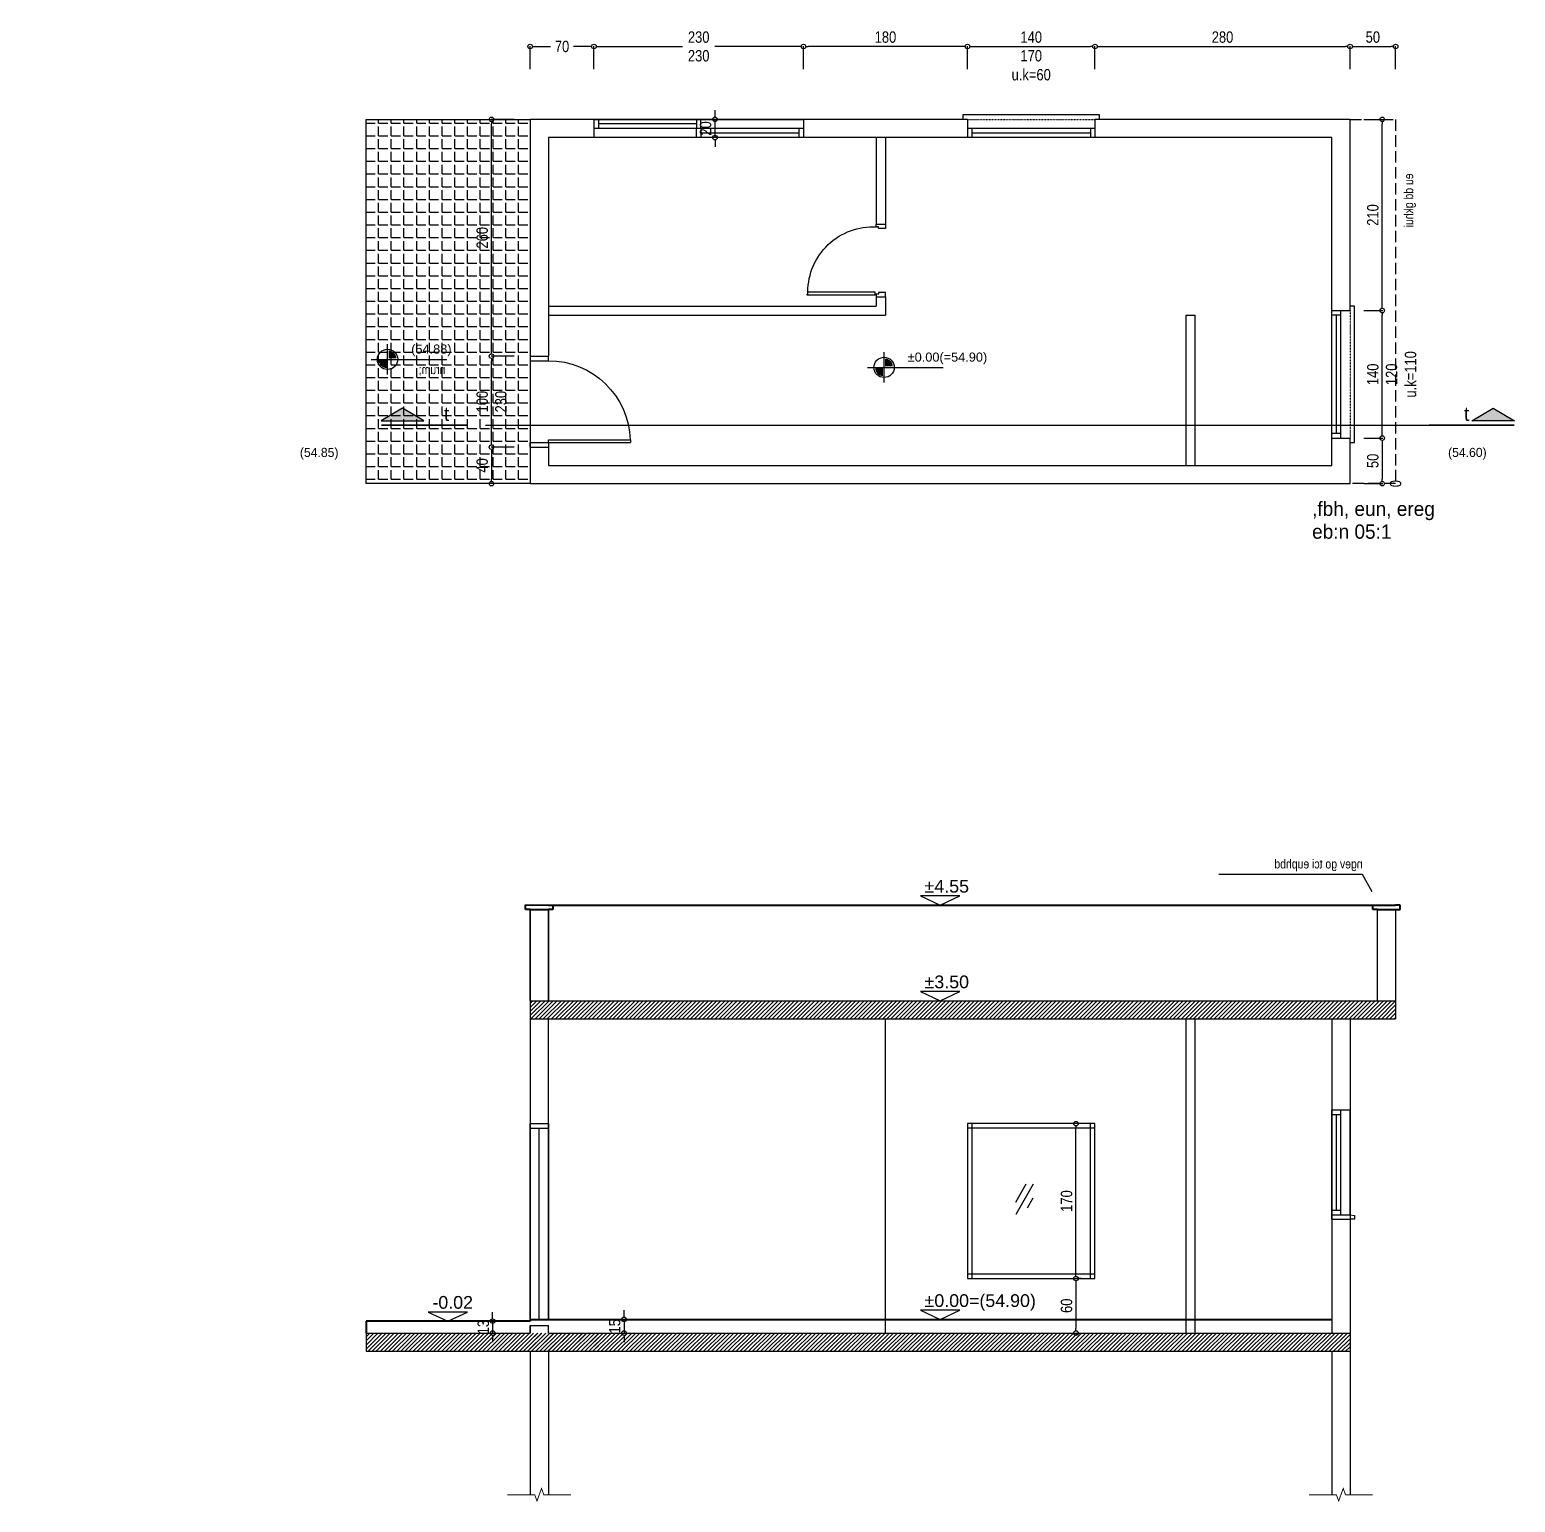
# Model space of a CAD drawing. Header units: millimetres. Extents: x 16987892 to 17014545, y 63475219 to 63484768.
# Drawn here: x 16995005 to 16996635, y 63480247 to 63481864 of the extents above; entities that cross this region are included whole.
import ezdxf

# ---------------------------------------------------------------- set-up
doc = ezdxf.new("R2010")
doc.units = ezdxf.units.MM
doc.header["$LTSCALE"] = 0.01
doc.linetypes.add('ACAD_ISO03W100', pattern=[30, 12, -18])
doc.linetypes.add('HIDDEN', pattern=[3.5, 2.5, -1])
for name, color, linetype in [('A-DIM', 6, 'Continuous'), ('DIM 50', 5, 'Continuous'), ('Dim-50', 8, 'Continuous'), ('DOOR', 4, 'Continuous'), ('Gray', 252, 'Continuous'), ('HID-2', 1, 'HIDDEN'), ('Hidden', 1, 'ACAD_ISO03W100'), ('Symbols', 1, 'Continuous'), ('Text50', 2, 'Continuous'), ('wall', 2, 'Continuous'), ('win', 2, 'Continuous'), ('Window', 6, 'Continuous')]:
    doc.layers.add(name, color=color, linetype=linetype)
doc.layers.add('MAB 2', color=160, linetype='Continuous', lineweight=40)
doc.layers.add('Text-50', color=253, linetype='Continuous', lineweight=40, transparency=0.27)
doc.styles.add('DIM', font='oron_.shx', dxfattribs={"width": 0.85})
doc.styles.add('MIRYL', font='techno_m')
doc.styles.add('mvt-mirym', font='mvt-mirym.shx')
doc.styles.add('ORON', font='oron_.shx')
doc.styles.get("Standard").update_dxf_attribs({"font": 'arial.ttf'})
doc.dimstyles.new('RIKI 1_50', dxfattribs={"dimscale": 5, "dimtxt": 2.5, "dimasz": 1, "dimexe": 0.1, "dimexo": 3, "dimgap": 0.8, "dimtad": 1, "dimdec": 1, "dimrnd": 1, "dimdsep": 46, "dimtxsty": 'DIM', "dimblk": 'DOTBLANK', "dimcen": 0.15, "dimdle": 0.1, "dimclrt": 7, "dimadec": 0, "dimazin": 0, "dimtfac": 1, "dimtdec": 1, "dimtix": 1, "dimtmove": 2, "dimatfit": 3, "dimfxl": 5, "dimfxlon": 1, "dimtolj": 1, "dimarcsym": 0})
pattern_1 = [(45, (2000, -7e-09), (-2.24506403027, 2.24506403027), [])]

# ---------------------------------------------------------------- blocks, each defined once
blk = doc.blocks.new('level')
for p, q in [((0, -33.1), (0, 33.1)), ((-36.4, 0), (129.8, 0))]:
    blk.add_line(p, q)
at = {"const_width": 16.9}
for points in [[(-10.7, -2.3, 0.414214), (-2.3, -10.7, -0.579856)], [(2.3, 10.7, -0.414214), (10.7, 2.3, 0.579856)]]:
    blk.add_lwpolyline(points, format="xyb", dxfattribs=at)
blk.add_circle((0, 0), 22.3)
blk.add_attdef('LEVEL', (51.9, 12.6), '', height=20)
blk = doc.blocks.new('_DotBlank')
at = {"color": 0, "linetype": 'ByBlock', "lineweight": -2}
blk.add_line((-0.5, 0), (-1, 0), dxfattribs=at)
blk.add_circle((0, 0), 0.5, dxfattribs=at)
blk = doc.blocks.new('*D456')
at = {"layer": 'DEFPOINTS', "color": 0, "ltscale": 100, "transparency": 16777216}
for p in [(16995756.8, 63481765.6), (16996453.9, 63481765.6), (16996433.9, 63481745.6)]:
    blk.add_point(p, dxfattribs=at)
at = {"layer": 'DIM 50', "color": 0, "lineweight": -2, "ltscale": 100, "transparency": 16777216}
for p, q in [((16995781.8, 63481765.6), (16995756.3, 63481765.6)), ((16995756.8, 63481770.6), (16995756.8, 63481775.6)), ((16995756.8, 63481745.6), (16995756.8, 63481765.6)), ((16995781.8, 63481745.6), (16995756.3, 63481745.6)), ((16995756.8, 63481740.6), (16995756.8, 63481735.6))]:
    blk.add_line(p, q, dxfattribs=at)
at = {"layer": 'DIM 50', "color": 0, "lineweight": -2, "ltscale": 100, "transparency": 16777216, "xscale": 5, "yscale": 5, "zscale": 5}
for p, rotation in [((16995756.8, 63481765.6), 270), ((16995756.8, 63481745.6), 90)]:
    blk.add_blockref('_DotBlank', p, dxfattribs=dict(at, rotation=rotation))
at = {"layer": 'DIM 50', "color": 7, "ltscale": 100, "transparency": 16777216, "insert": (16995746.5, 63481755.6), "char_height": 12.5, "attachment_point": 5, "rotation": 90, "style": 'DIM'}
blk.add_mtext('\\A1;20', dxfattribs=at)
blk = doc.blocks.new('sec')
h = blk.add_hatch(color=256)
h.dxf.hatch_style = 1
h.paths.add_polyline_path([(1000, 50), (750, 200), (500, 50)])
for p, q in [((500, 50), (750, 200)), ((750, 200), (1000, 50)), ((1000, 50), (500, 50))]:
    blk.add_line(p, q)
at = {"const_width": 20}
blk.add_lwpolyline([(0, 0), (1000, 0)], dxfattribs=at)
blk = doc.blocks.new('d100')
for p, q in [((-8, -20), (-8, -110)), ((-5, -20), (-8, -20)), ((-5, -20), (-5, -110)), ((-8, -110), (-5, -110))]:
    blk.add_line(p, q)
for points in [[(-100, 0), (-95, 0), (-95, -20), (-100, -20)], [(0, 0), (-5, 0), (-5, -20), (0, -20)]]:
    blk.add_lwpolyline(points)
blk.add_arc((-5, -20), 90, 180, 268.0898)
blk = doc.blocks.new('*D464')
at = {"layer": 'DEFPOINTS', "color": 0, "ltscale": 100, "transparency": 16777216}
for p in [(16995511.5, 63481505.6), (16995994.7, 63481505.6), (16995994.7, 63481405.6)]:
    blk.add_point(p, dxfattribs=at)
at = {"layer": 'DIM 50', "color": 0, "lineweight": -2, "ltscale": 100, "transparency": 16777216}
for p, q in [((16995536.5, 63481505.6), (16995511, 63481505.6)), ((16995511.5, 63481410.6), (16995511.5, 63481500.6)), ((16995536.5, 63481405.6), (16995511, 63481405.6))]:
    blk.add_line(p, q, dxfattribs=at)
at = {"layer": 'DIM 50', "color": 0, "lineweight": -2, "ltscale": 100, "transparency": 16777216, "xscale": 5, "yscale": 5, "zscale": 5}
for p, rotation in [((16995511.5, 63481505.6), 90), ((16995511.5, 63481405.6), 270)]:
    blk.add_blockref('_DotBlank', p, dxfattribs=dict(at, rotation=rotation))
at = {"layer": 'DIM 50', "color": 7, "ltscale": 100, "transparency": 16777216, "char_height": 12.5, "attachment_point": 5, "rotation": 90, "style": 'DIM'}
for s, insert in [('\\A1;100', (16995501.3, 63481455.6)), ('\\A1;230', (16995521.8, 63481455.6))]:
    blk.add_mtext(s, dxfattribs=dict(at, insert=insert))
blk = doc.blocks.new('*D465')
at = {"layer": 'DEFPOINTS', "color": 0, "ltscale": 100, "transparency": 16777216}
for p in [(16995511.5, 63481765.6), (16995553.9, 63481765.6), (16995994.7, 63481505.6)]:
    blk.add_point(p, dxfattribs=at)
at = {"layer": 'DIM 50', "color": 0, "lineweight": -2, "ltscale": 100, "transparency": 16777216}
for p, q in [((16995536.5, 63481765.6), (16995511, 63481765.6)), ((16995511.5, 63481510.6), (16995511.5, 63481760.6)), ((16995536.5, 63481505.6), (16995511, 63481505.6))]:
    blk.add_line(p, q, dxfattribs=at)
at = {"layer": 'DIM 50', "color": 0, "lineweight": -2, "ltscale": 100, "transparency": 16777216, "xscale": 5, "yscale": 5, "zscale": 5}
for p, rotation in [((16995511.5, 63481765.6), 90), ((16995511.5, 63481505.6), 270)]:
    blk.add_blockref('_DotBlank', p, dxfattribs=dict(at, rotation=rotation))
at = {"layer": 'DIM 50', "color": 7, "ltscale": 100, "transparency": 16777216, "insert": (16995501.3, 63481635.6), "char_height": 12.5, "attachment_point": 5, "rotation": 90, "style": 'DIM'}
blk.add_mtext('\\A1;260', dxfattribs=at)
blk = doc.blocks.new('*D469')
at = {"layer": 'DEFPOINTS', "color": 0, "ltscale": 100, "transparency": 16777216}
for p in [(16995994.7, 63481405.6), (16995511.5, 63481365.6), (16995553.9, 63481365.6)]:
    blk.add_point(p, dxfattribs=at)
at = {"layer": 'DIM 50', "color": 0, "lineweight": -2, "ltscale": 100, "transparency": 16777216}
for p, q in [((16995536.5, 63481405.6), (16995511, 63481405.6)), ((16995511.5, 63481400.6), (16995511.5, 63481370.6)), ((16995536.5, 63481365.6), (16995511, 63481365.6))]:
    blk.add_line(p, q, dxfattribs=at)
at = {"layer": 'DIM 50', "color": 0, "lineweight": -2, "ltscale": 100, "transparency": 16777216, "xscale": 5, "yscale": 5, "zscale": 5}
for p, rotation in [((16995511.5, 63481405.6), 90), ((16995511.5, 63481365.6), 270)]:
    blk.add_blockref('_DotBlank', p, dxfattribs=dict(at, rotation=rotation))
at = {"layer": 'DIM 50', "color": 7, "ltscale": 100, "transparency": 16777216, "insert": (16995501.3, 63481385.6), "char_height": 12.5, "attachment_point": 5, "rotation": 90, "style": 'DIM'}
blk.add_mtext('\\A1;40', dxfattribs=at)
blk = doc.blocks.new('*D466')
at = {"layer": 'DEFPOINTS', "color": 0, "ltscale": 100, "transparency": 16777216}
for p in [(16996453.9, 63481555.6), (16996489.2, 63481555.6), (16996453.9, 63481415.6)]:
    blk.add_point(p, dxfattribs=at)
at = {"layer": 'DIM 50', "color": 0, "lineweight": -2, "ltscale": 100, "transparency": 16777216}
for p, q in [((16996468.9, 63481555.6), (16996489.7, 63481555.6)), ((16996489.2, 63481420.6), (16996489.2, 63481550.6)), ((16996468.9, 63481415.6), (16996489.7, 63481415.6))]:
    blk.add_line(p, q, dxfattribs=at)
at = {"layer": 'DIM 50', "color": 0, "lineweight": -2, "ltscale": 100, "transparency": 16777216, "xscale": 5, "yscale": 5, "zscale": 5}
for p, rotation in [((16996489.2, 63481555.6), 90), ((16996489.2, 63481415.6), 270)]:
    blk.add_blockref('_DotBlank', p, dxfattribs=dict(at, rotation=rotation))
at = {"layer": 'DIM 50', "color": 7, "ltscale": 100, "transparency": 16777216, "char_height": 12.5, "attachment_point": 5, "rotation": 90, "style": 'DIM'}
for s, insert in [('\\A1;120\\Pu.k=110', (16996509.9, 63481485.6)), ('\\A1;140', (16996478.9, 63481485.6))]:
    blk.add_mtext(s, dxfattribs=dict(at, insert=insert))
blk = doc.blocks.new('*D467')
at = {"layer": 'DEFPOINTS', "color": 0, "ltscale": 100, "transparency": 16777216}
for p in [(16996453.9, 63481765.6), (16996489.2, 63481765.6), (16996453.9, 63481555.6)]:
    blk.add_point(p, dxfattribs=at)
at = {"layer": 'DIM 50', "color": 0, "lineweight": -2, "ltscale": 100, "transparency": 16777216}
for p, q in [((16996468.9, 63481765.6), (16996489.7, 63481765.6)), ((16996489.2, 63481560.6), (16996489.2, 63481760.6)), ((16996468.9, 63481555.6), (16996489.7, 63481555.6))]:
    blk.add_line(p, q, dxfattribs=at)
at = {"layer": 'DIM 50', "color": 0, "lineweight": -2, "ltscale": 100, "transparency": 16777216, "xscale": 5, "yscale": 5, "zscale": 5}
for p, rotation in [((16996489.2, 63481765.6), 90), ((16996489.2, 63481555.6), 270)]:
    blk.add_blockref('_DotBlank', p, dxfattribs=dict(at, rotation=rotation))
at = {"layer": 'DIM 50', "color": 7, "ltscale": 100, "transparency": 16777216, "insert": (16996478.9, 63481660.6), "char_height": 12.5, "attachment_point": 5, "rotation": 90, "style": 'DIM'}
blk.add_mtext('\\A1;210', dxfattribs=at)
blk = doc.blocks.new('*D470')
at = {"layer": 'DEFPOINTS', "color": 0, "ltscale": 100, "transparency": 16777216}
for p in [(16996453.9, 63481415.6), (16996453.9, 63481365.6), (16996489.2, 63481365.6)]:
    blk.add_point(p, dxfattribs=at)
at = {"layer": 'DIM 50', "color": 0, "lineweight": -2, "ltscale": 100, "transparency": 16777216}
for p, q in [((16996468.9, 63481415.6), (16996489.7, 63481415.6)), ((16996489.2, 63481410.6), (16996489.2, 63481370.6)), ((16996468.9, 63481365.6), (16996489.7, 63481365.6))]:
    blk.add_line(p, q, dxfattribs=at)
at = {"layer": 'DIM 50', "color": 0, "lineweight": -2, "ltscale": 100, "transparency": 16777216, "xscale": 5, "yscale": 5, "zscale": 5}
for p, rotation in [((16996489.2, 63481415.6), 90), ((16996489.2, 63481365.6), 270)]:
    blk.add_blockref('_DotBlank', p, dxfattribs=dict(at, rotation=rotation))
at = {"layer": 'DIM 50', "color": 7, "ltscale": 100, "transparency": 16777216, "insert": (16996478.9, 63481390.6), "char_height": 12.5, "attachment_point": 5, "rotation": 90, "style": 'DIM'}
blk.add_mtext('\\A1;50', dxfattribs=at)
blk = doc.blocks.new('*D452')
at = {"layer": 'DEFPOINTS', "color": 0, "ltscale": 100, "transparency": 16777216}
for p in [(16995853.9, 63481845.6), (16995623.9, 63481765.6), (16995853.9, 63481765.6)]:
    blk.add_point(p, dxfattribs=at)
at = {"layer": 'DIM 50', "color": 0, "lineweight": -2, "ltscale": 100, "transparency": 16777216}
for p, q in [((16995623.9, 63481820.6), (16995623.9, 63481846.1)), ((16995628.9, 63481845.6), (16995721.2, 63481845.6)), ((16995848.9, 63481845.6), (16995756.5, 63481845.6)), ((16995853.9, 63481820.6), (16995853.9, 63481846.1))]:
    blk.add_line(p, q, dxfattribs=at)
at = {"layer": 'DIM 50', "color": 0, "lineweight": -2, "ltscale": 100, "transparency": 16777216, "xscale": 5, "yscale": 5, "zscale": 5, "rotation": 180}
blk.add_blockref('_DotBlank', (16995623.9, 63481845.6), dxfattribs=at)
at = {"layer": 'DIM 50', "color": 0, "lineweight": -2, "ltscale": 100, "transparency": 16777216, "xscale": 5, "yscale": 5, "zscale": 5}
blk.add_blockref('_DotBlank', (16995853.9, 63481845.6), dxfattribs=at)
at = {"layer": 'DIM 50', "color": 7, "ltscale": 100, "transparency": 16777216, "char_height": 12.5, "attachment_point": 5, "style": 'DIM'}
for insert in [(16995738.9, 63481855.9), (16995738.9, 63481835.4)]:
    blk.add_mtext('\\A1;230', dxfattribs=dict(at, insert=insert))
blk = doc.blocks.new('*D453')
at = {"layer": 'DEFPOINTS', "color": 0, "ltscale": 100, "transparency": 16777216}
for p in [(16996173.9, 63481845.6), (16996033.9, 63481765.6), (16996173.9, 63481765.6)]:
    blk.add_point(p, dxfattribs=at)
at = {"layer": 'DIM 50', "color": 0, "lineweight": -2, "ltscale": 100, "transparency": 16777216}
for p, q in [((16996033.9, 63481820.6), (16996033.9, 63481846.1)), ((16996038.9, 63481845.6), (16996168.9, 63481845.6)), ((16996173.9, 63481820.6), (16996173.9, 63481846.1))]:
    blk.add_line(p, q, dxfattribs=at)
at = {"layer": 'DIM 50', "color": 0, "lineweight": -2, "ltscale": 100, "transparency": 16777216, "xscale": 5, "yscale": 5, "zscale": 5, "rotation": 180}
blk.add_blockref('_DotBlank', (16996033.9, 63481845.6), dxfattribs=at)
at = {"layer": 'DIM 50', "color": 0, "lineweight": -2, "ltscale": 100, "transparency": 16777216, "xscale": 5, "yscale": 5, "zscale": 5}
blk.add_blockref('_DotBlank', (16996173.9, 63481845.6), dxfattribs=at)
at = {"layer": 'DIM 50', "color": 7, "ltscale": 100, "transparency": 16777216, "char_height": 12.5, "attachment_point": 5, "style": 'DIM'}
for s, insert in [('\\A1;140', (16996103.9, 63481855.9)), ('\\A1;170\\Pu.k=60', (16996103.9, 63481825))]:
    blk.add_mtext(s, dxfattribs=dict(at, insert=insert))
blk = doc.blocks.new('*D454')
at = {"layer": 'DEFPOINTS', "color": 0, "ltscale": 100, "transparency": 16777216}
for p in [(16996453.9, 63481845.6), (16996173.9, 63481765.6), (16996453.9, 63481765.6)]:
    blk.add_point(p, dxfattribs=at)
at = {"layer": 'DIM 50', "color": 0, "lineweight": -2, "ltscale": 100, "transparency": 16777216}
for p, q in [((16996173.9, 63481820.6), (16996173.9, 63481846.1)), ((16996178.9, 63481845.6), (16996448.9, 63481845.6)), ((16996453.9, 63481820.6), (16996453.9, 63481846.1))]:
    blk.add_line(p, q, dxfattribs=at)
at = {"layer": 'DIM 50', "color": 0, "lineweight": -2, "ltscale": 100, "transparency": 16777216, "xscale": 5, "yscale": 5, "zscale": 5, "rotation": 180}
blk.add_blockref('_DotBlank', (16996173.9, 63481845.6), dxfattribs=at)
at = {"layer": 'DIM 50', "color": 0, "lineweight": -2, "ltscale": 100, "transparency": 16777216, "xscale": 5, "yscale": 5, "zscale": 5}
blk.add_blockref('_DotBlank', (16996453.9, 63481845.6), dxfattribs=at)
at = {"layer": 'DIM 50', "color": 7, "ltscale": 100, "transparency": 16777216, "insert": (16996313.9, 63481855.9), "char_height": 12.5, "attachment_point": 5, "style": 'DIM'}
blk.add_mtext('\\A1;280', dxfattribs=at)
blk = doc.blocks.new('*D468')
at = {"layer": 'DEFPOINTS', "color": 0, "ltscale": 100, "transparency": 16777216}
for p in [(16995853.9, 63481845.6), (16995853.9, 63481765.6), (16996033.9, 63481765.6)]:
    blk.add_point(p, dxfattribs=at)
at = {"layer": 'DIM 50', "color": 0, "lineweight": -2, "ltscale": 100, "transparency": 16777216}
for p, q in [((16995853.9, 63481820.6), (16995853.9, 63481846.1)), ((16996028.9, 63481845.6), (16995858.9, 63481845.6)), ((16996033.9, 63481820.6), (16996033.9, 63481846.1))]:
    blk.add_line(p, q, dxfattribs=at)
at = {"layer": 'DIM 50', "color": 0, "lineweight": -2, "ltscale": 100, "transparency": 16777216, "xscale": 5, "yscale": 5, "zscale": 5, "rotation": 180}
blk.add_blockref('_DotBlank', (16995853.9, 63481845.6), dxfattribs=at)
at = {"layer": 'DIM 50', "color": 0, "lineweight": -2, "ltscale": 100, "transparency": 16777216, "xscale": 5, "yscale": 5, "zscale": 5}
blk.add_blockref('_DotBlank', (16996033.9, 63481845.6), dxfattribs=at)
at = {"layer": 'DIM 50', "color": 7, "ltscale": 100, "transparency": 16777216, "insert": (16995943.9, 63481855.9), "char_height": 12.5, "attachment_point": 5, "style": 'DIM'}
blk.add_mtext('\\A1;180', dxfattribs=at)
blk = doc.blocks.new('*D455')
at = {"layer": 'DEFPOINTS', "color": 0, "ltscale": 100, "transparency": 16777216}
for p in [(16995553.9, 63481845.6), (16995553.9, 63481765.6), (16995623.9, 63481765.6)]:
    blk.add_point(p, dxfattribs=at)
at = {"layer": 'DIM 50', "color": 0, "lineweight": -2, "ltscale": 100, "transparency": 16777216}
for p, q in [((16995553.9, 63481820.6), (16995553.9, 63481846.1)), ((16995558.9, 63481845.6), (16995576.3, 63481845.6)), ((16995618.9, 63481845.6), (16995601.5, 63481845.6)), ((16995623.9, 63481820.6), (16995623.9, 63481846.1))]:
    blk.add_line(p, q, dxfattribs=at)
at = {"layer": 'DIM 50', "color": 0, "lineweight": -2, "ltscale": 100, "transparency": 16777216, "xscale": 5, "yscale": 5, "zscale": 5, "rotation": 180}
blk.add_blockref('_DotBlank', (16995553.9, 63481845.6), dxfattribs=at)
at = {"layer": 'DIM 50', "color": 0, "lineweight": -2, "ltscale": 100, "transparency": 16777216, "xscale": 5, "yscale": 5, "zscale": 5}
blk.add_blockref('_DotBlank', (16995623.9, 63481845.6), dxfattribs=at)
at = {"layer": 'DIM 50', "color": 7, "ltscale": 100, "transparency": 16777216, "insert": (16995588.9, 63481845.6), "char_height": 12.5, "attachment_point": 5, "style": 'DIM'}
blk.add_mtext('\\A1;70', dxfattribs=at)
blk = doc.blocks.new('*D471')
at = {"layer": 'DEFPOINTS', "color": 0, "ltscale": 100, "transparency": 16777216}
for p in [(16996503.9, 63481845.6), (16996453.9, 63481765.6), (16996503.9, 63481765.6)]:
    blk.add_point(p, dxfattribs=at)
at = {"layer": 'DIM 50', "color": 0, "lineweight": -2, "ltscale": 100, "transparency": 16777216}
for p, q in [((16996453.9, 63481820.6), (16996453.9, 63481846.1)), ((16996458.9, 63481845.6), (16996498.9, 63481845.6)), ((16996503.9, 63481820.6), (16996503.9, 63481846.1))]:
    blk.add_line(p, q, dxfattribs=at)
at = {"layer": 'DIM 50', "color": 0, "lineweight": -2, "ltscale": 100, "transparency": 16777216, "xscale": 5, "yscale": 5, "zscale": 5, "rotation": 180}
blk.add_blockref('_DotBlank', (16996453.9, 63481845.6), dxfattribs=at)
at = {"layer": 'DIM 50', "color": 0, "lineweight": -2, "ltscale": 100, "transparency": 16777216, "xscale": 5, "yscale": 5, "zscale": 5}
blk.add_blockref('_DotBlank', (16996503.9, 63481845.6), dxfattribs=at)
at = {"layer": 'DIM 50', "color": 7, "ltscale": 100, "transparency": 16777216, "insert": (16996478.9, 63481855.9), "char_height": 12.5, "attachment_point": 5, "style": 'DIM'}
blk.add_mtext('\\A1;50', dxfattribs=at)
blk = doc.blocks.new('D080W10R')
for points in [[(-2.1, 11.5), (-2.1, 86.1), (-3.1, 86.1), (-3.1, 85.1), (-5.6, 85.1), (-5.6, 11.5)], [(-75, 0), (-75, 7.5), (-77, 7.5), (-77, 10), (-80, 10), (-80, 0)], [(-5, 0), (-5, 7.5), (-3, 7.5), (-3, 10), (0, 10), (0, 0)]]:
    blk.add_lwpolyline(points, close=True)
blk.add_circle((-2.5, 10.8), 0.5)
blk.add_arc((-5.6, 13.6), 71.5, 90, 182.8935)
blk = doc.blocks.new('*D756')
at = {"layer": 'A-DIM', "color": 0, "lineweight": -2, "ltscale": 100, "transparency": 16777216}
for p, q in [((16994563.2, 63480902.8), (16994588.7, 63480902.8)), ((16994563.2, 63480902.8), (16994588.7, 63480902.8)), ((16994588.2, 63480907.8), (16994588.2, 63480912.8)), ((16994588.2, 63480902.8), (16994588.2, 63480902.8)), ((16994588.2, 63480897.8), (16994588.2, 63480892.8))]:
    blk.add_line(p, q, dxfattribs=at)
at = {"layer": 'DEFPOINTS', "color": 0, "ltscale": 100, "transparency": 16777216}
for p in [(16994433.9, 63480902.8), (16994453.9, 63480902.8), (16994588.2, 63480902.8)]:
    blk.add_point(p, dxfattribs=at)
at = {"layer": 'A-DIM', "color": 0, "lineweight": -2, "ltscale": 100, "transparency": 16777216, "xscale": 5, "yscale": 5, "zscale": 5}
for rotation in [270, 90]:
    blk.add_blockref('_DotBlank', (16994588.2, 63480902.8), dxfattribs=dict(at, rotation=rotation))
at = {"layer": 'A-DIM', "color": 7, "ltscale": 100, "transparency": 16777216, "insert": (16996503.9, 63481365.6), "char_height": 12.5, "attachment_point": 5, "rotation": 90, "style": 'DIM'}
blk.add_mtext('\\A1;0', dxfattribs=at)
blk = doc.blocks.new('window-side')
at = {"layer": 'wall', "ltscale": 100}
for p, q in [((0, 115), (20, 115)), ((0, -5), (20, -5))]:
    blk.add_line(p, q, dxfattribs=at)
at = {"layer": 'Window', "ltscale": 100}
for p, q in [((0, 0), (0, 115)), ((0, 0), (0, 115)), ((0, 115), (0, 110)), ((10, 0), (10, 115)), ((20, 0), (20, 115)), ((0, 110), (10, 110)), ((5, 5), (5, 110)), ((0, 5), (10, 5)), ((0, -5), (0, 0)), ((0, 0), (20, 0)), ((20, 0), (25, -1)), ((25, -5), (20, -5)), ((25, -1), (25, -5))]:
    blk.add_line(p, q, dxfattribs=at)
blk = doc.blocks.new('door-side')
at = {"layer": 'DOOR', "ltscale": 100}
for p, q in [((0, 0), (0, 215)), ((0, 215), (0, 210)), ((20, 215), (20, 0)), ((0, 210), (20, 210)), ((10, 0), (10, 210))]:
    blk.add_line(p, q, dxfattribs=at)
at = {"layer": 'wall', "ltscale": 100}
blk.add_line((0, 215), (20, 215), dxfattribs=at)
blk = doc.blocks.new('miflas')
blk.add_lwpolyline([(0, 0), (10.83, 5), (-10.83, 5)], close=True)
blk.add_attdef('MIFLAS', (-8.53, 6.84), '', height=7)
blk = doc.blocks.new('*D766')
at = {"layer": 'A-DIM', "color": 0, "lineweight": -2, "ltscale": 100, "transparency": 16777216}
for p, q in [((16995512.7, 63480450.8), (16995512.7, 63480455.8)), ((16995512.7, 63480445.8), (16995513.2, 63480445.8)), ((16995512.7, 63480445.8), (16995512.7, 63480432.8)), ((16995487.7, 63480432.8), (16995513.2, 63480432.8)), ((16995512.7, 63480427.8), (16995512.7, 63480422.8))]:
    blk.add_line(p, q, dxfattribs=at)
at = {"layer": 'DEFPOINTS', "color": 0, "ltscale": 100, "transparency": 16777216}
for p in [(16995512.7, 63480445.8), (16995397, 63480432.8), (16995512.7, 63480432.8)]:
    blk.add_point(p, dxfattribs=at)
at = {"layer": 'A-DIM', "color": 0, "lineweight": -2, "ltscale": 100, "transparency": 16777216, "xscale": 5, "yscale": 5, "zscale": 5}
for p, rotation in [((16995512.7, 63480445.8), 270), ((16995512.7, 63480432.8), 90)]:
    blk.add_blockref('_DotBlank', p, dxfattribs=dict(at, rotation=rotation))
at = {"layer": 'A-DIM', "color": 7, "ltscale": 100, "transparency": 16777216, "insert": (16995502.5, 63480439.3), "char_height": 12.5, "attachment_point": 5, "rotation": 90, "style": 'DIM'}
blk.add_mtext('\\A1;13', dxfattribs=at)
blk = doc.blocks.new('*D767')
at = {"layer": 'A-DIM', "color": 0, "lineweight": -2, "ltscale": 100, "transparency": 16777216}
for p, q in [((16995632, 63480447.8), (16995657.5, 63480447.8)), ((16995657, 63480452.8), (16995657, 63480457.8)), ((16995657, 63480447.8), (16995657, 63480432.8)), ((16995657, 63480432.8), (16995657.5, 63480432.8)), ((16995657, 63480427.8), (16995657, 63480422.8))]:
    blk.add_line(p, q, dxfattribs=at)
at = {"layer": 'DEFPOINTS', "color": 0, "ltscale": 100, "transparency": 16777216}
for p in [(16995553.9, 63480447.8), (16995657, 63480432.8), (16995657, 63480432.8)]:
    blk.add_point(p, dxfattribs=at)
at = {"layer": 'A-DIM', "color": 0, "lineweight": -2, "ltscale": 100, "transparency": 16777216, "xscale": 5, "yscale": 5, "zscale": 5}
for p, rotation in [((16995657, 63480447.8), 270), ((16995657, 63480432.8), 90)]:
    blk.add_blockref('_DotBlank', p, dxfattribs=dict(at, rotation=rotation))
at = {"layer": 'A-DIM', "color": 7, "ltscale": 100, "transparency": 16777216, "insert": (16995646.7, 63480440.3), "char_height": 12.5, "attachment_point": 5, "rotation": 90, "style": 'DIM'}
blk.add_mtext('\\A1;15', dxfattribs=at)
blk = doc.blocks.new('*D769')
at = {"layer": 'A-DIM', "color": 0, "lineweight": -2, "ltscale": 100, "transparency": 16777216}
for p, q in [((16996158.9, 63480662.8), (16996152.5, 63480662.8)), ((16996153, 63480497.8), (16996153, 63480657.8)), ((16996158.9, 63480492.8), (16996152.5, 63480492.8))]:
    blk.add_line(p, q, dxfattribs=at)
at = {"layer": 'DEFPOINTS', "color": 0, "ltscale": 100, "transparency": 16777216}
for p in [(16996153, 63480662.8), (16996173.9, 63480662.8), (16996173.9, 63480492.8)]:
    blk.add_point(p, dxfattribs=at)
at = {"layer": 'A-DIM', "color": 0, "lineweight": -2, "ltscale": 100, "transparency": 16777216, "xscale": 5, "yscale": 5, "zscale": 5}
for p, rotation in [((16996153, 63480662.8), 90), ((16996153, 63480492.8), 270)]:
    blk.add_blockref('_DotBlank', p, dxfattribs=dict(at, rotation=rotation))
at = {"layer": 'A-DIM', "color": 7, "ltscale": 100, "transparency": 16777216, "insert": (16996142.7, 63480577.8), "char_height": 12.5, "attachment_point": 5, "rotation": 90, "style": 'DIM'}
blk.add_mtext('\\A1;170', dxfattribs=at)
blk = doc.blocks.new('*D768')
at = {"layer": 'A-DIM', "color": 0, "lineweight": -2, "ltscale": 100, "transparency": 16777216}
for p, q in [((16996158.9, 63480492.8), (16996152.5, 63480492.8)), ((16996153, 63480487.8), (16996153, 63480437.8)), ((16996128, 63480432.8), (16996153.5, 63480432.8))]:
    blk.add_line(p, q, dxfattribs=at)
at = {"layer": 'DEFPOINTS', "color": 0, "ltscale": 100, "transparency": 16777216}
for p in [(16996173.9, 63480492.8), (16996013.9, 63480432.8), (16996153, 63480432.8)]:
    blk.add_point(p, dxfattribs=at)
at = {"layer": 'A-DIM', "color": 0, "lineweight": -2, "ltscale": 100, "transparency": 16777216, "xscale": 5, "yscale": 5, "zscale": 5}
for p, rotation in [((16996153, 63480492.8), 90), ((16996153, 63480432.8), 270)]:
    blk.add_blockref('_DotBlank', p, dxfattribs=dict(at, rotation=rotation))
at = {"layer": 'A-DIM', "color": 7, "ltscale": 100, "transparency": 16777216, "insert": (16996142.7, 63480462.8), "char_height": 12.5, "attachment_point": 5, "rotation": 90, "style": 'DIM'}
blk.add_mtext('\\A1;60', dxfattribs=at)

msp = doc.modelspace()

# ---------------------------------------------------------------- hatches: boundary and pattern name
at = {"layer": 'Gray', "ltscale": 100}
h = msp.add_hatch(dxfattribs=at)
h.set_pattern_fill('ANGLE', color=256, scale=2)
h.set_pattern_definition([(0, (2000, -7e-09), (0, 13.97), [10.16, -3.81]), (90, (2000, -7e-09), (-13.97, 9e-16), [10.16, -3.81])])
h.paths.add_polyline_path([(16995553.88, 63481365.61), (16995373.88, 63481365.61), (16995373.88, 63481765.61), (16995553.88, 63481765.61)])
h = msp.add_hatch(dxfattribs=at)
h.set_pattern_fill('ANSI31', color=256)
h.set_pattern_definition([(45, (2015.8195, -7e-09), (-2.24506403027, 2.24506403027), [])])
h.paths.add_polyline_path([(16996503.88, 63480797.77), (16995553.88, 63480797.77), (16995553.88, 63480777.77), (16996503.88, 63480777.77)])
h = msp.add_hatch(dxfattribs=at)
h.set_pattern_fill('ANSI31', color=256)
h.set_pattern_definition(pattern_1)
h.paths.add_polyline_path([(16995628.88, 63480432.77), (16995373.88, 63480432.77), (16995373.88, 63480412.77), (16995628.88, 63480412.77)])
h = msp.add_hatch(dxfattribs=at)
h.set_pattern_fill('ANSI31', color=256)
h.set_pattern_definition(pattern_1)
h.paths.add_polyline_path([(16996453.88, 63480432.77), (16995553.88, 63480432.77), (16995553.88, 63480412.77), (16996453.88, 63480412.77)])

# ---------------------------------------------------------------- linework, layer by layer
at = {"layer": 'DOOR', "ltscale": 100}
for p, q in [((16995373.88, 63481365.61), (16995373.88, 63481765.61)), ((16995373.88, 63481765.61), (16995553.88, 63481765.61)), ((16995553.88, 63481505.61), (16995553.88, 63481405.61)), ((16995553.88, 63481365.61), (16995373.88, 63481365.61))]:
    msp.add_line(p, q, dxfattribs=at)
at = {"layer": 'HID-2', "ltscale": 500}
msp.add_lwpolyline([(16996453.88, 63481765.61), (16996503.88, 63481765.61), (16996503.88, 63481365.61), (16996453.88, 63481365.61)], dxfattribs=at)
at = {"layer": 'Hidden'}
for p, q in [((16996033.88, 63481765.6), (16996173.88, 63481765.61)), ((16996453.88, 63481555.61), (16996453.88, 63481415.61))]:
    msp.add_line(p, q, dxfattribs=at)
at = {"layer": 'MAB 2', "ltscale": 100}
for p, q in [((16995573.88, 63480902.77), (16996483.88, 63480902.77)), ((16995553.88, 63480445.83), (16995373.88, 63480445.83)), ((16995373.88, 63480445.83), (16995373.88, 63480432.77)), ((16995553.88, 63480447.77), (16996433.88, 63480447.77)), ((16995553.88, 63480447.77), (16995553.88, 63480445.83))]:
    msp.add_line(p, q, dxfattribs=at)
at = {"layer": 'Symbols', "ltscale": 100}
msp.add_line((16995504.72, 63481429.83), (16996590.85, 63481429.83), dxfattribs=at)
at = {"layer": 'Text-50', "ltscale": 100}
for p, q in [((16995548.88, 63480897.77), (16995548.88, 63480903.03)), ((16995548.88, 63480903.03), (16995573.88, 63480902.77)), ((16995573.88, 63480902.77), (16995578.88, 63480902.77)), ((16995578.88, 63480902.77), (16995578.88, 63480897.77)), ((16996478.88, 63480897.77), (16996478.88, 63480902.77)), ((16996478.88, 63480902.77), (16996483.88, 63480902.77)), ((16996483.88, 63480902.77), (16996503.88, 63480902.77)), ((16996508.88, 63480902.77), (16996503.88, 63480902.77)), ((16996508.88, 63480897.77), (16996508.88, 63480902.77)), ((16995553.88, 63480897.77), (16995548.88, 63480897.77)), ((16995553.88, 63480897.77), (16995573.88, 63480897.77)), ((16995578.88, 63480897.77), (16995573.88, 63480897.77)), ((16996483.88, 63480897.77), (16996478.88, 63480897.77)), ((16996483.88, 63480897.77), (16996503.88, 63480897.77)), ((16996503.88, 63480897.77), (16996508.88, 63480897.77))]:
    msp.add_line(p, q, dxfattribs=at)
at = {"layer": 'wall', "ltscale": 100}
for p, q in [((16995553.88, 63481765.61), (16995553.88, 63481505.61)), ((16995623.88, 63481765.61), (16995553.88, 63481765.61)), ((16996033.88, 63481765.61), (16995853.88, 63481765.61)), ((16996453.88, 63481765.61), (16996173.88, 63481765.61)), ((16996453.88, 63481555.61), (16996453.88, 63481765.61)), ((16995573.88, 63481745.61), (16995573.88, 63481505.61)), ((16995623.88, 63481745.61), (16995573.88, 63481745.61)), ((16996033.88, 63481745.61), (16995853.88, 63481745.61)), ((16995933.88, 63481745.61), (16995933.88, 63481650.61)), ((16995943.88, 63481745.61), (16995943.88, 63481650.61)), ((16996433.88, 63481745.61), (16996173.88, 63481745.61)), ((16996433.88, 63481555.61), (16996433.88, 63481745.61)), ((16995933.88, 63481650.61), (16995943.88, 63481650.61)), ((16995933.88, 63481570.61), (16995943.88, 63481570.61)), ((16995933.88, 63481570.61), (16995933.88, 63481560.61)), ((16995943.88, 63481570.61), (16995943.88, 63481550.61)), ((16995573.88, 63481560.61), (16995933.88, 63481560.61)), ((16996433.87, 63481555.61), (16996453.87, 63481555.61)), ((16995573.88, 63481550.61), (16995943.88, 63481550.61)), ((16996273.88, 63481385.61), (16996273.88, 63481550.61)), ((16996273.88, 63481550.61), (16996283.88, 63481550.61)), ((16996283.88, 63481385.61), (16996283.88, 63481550.61)), ((16995553.88, 63481505.61), (16995573.88, 63481505.61)), ((16996433.88, 63481385.61), (16996433.88, 63481415.61)), ((16996433.88, 63481415.61), (16996453.88, 63481415.61)), ((16996453.88, 63481365.61), (16996453.88, 63481415.61)), ((16995553.88, 63481405.61), (16995553.88, 63481365.61)), ((16995553.88, 63481405.61), (16995573.88, 63481405.61)), ((16995573.88, 63481405.61), (16995573.88, 63481385.61)), ((16995573.88, 63481385.61), (16996433.88, 63481385.61)), ((16995553.88, 63481365.61), (16996453.88, 63481365.61)), ((16996309.76, 63480936.63), (16996467.09, 63480936.63)), ((16996467.09, 63480936.63), (16996477.94, 63480917.84)), ((16995553.88, 63480897.77), (16995553.88, 63480445.83)), ((16995553.88, 63480797.77), (16995553.88, 63480897.77)), ((16995573.88, 63480797.77), (16995573.88, 63480897.77)), ((16995573.88, 63480897.77), (16995573.88, 63480797.77)), ((16996483.88, 63480797.77), (16996483.88, 63480897.77)), ((16996503.88, 63480897.77), (16996503.88, 63480777.77)), ((16995553.88, 63480797.77), (16996503.88, 63480797.77)), ((16995553.88, 63480777.77), (16996503.88, 63480777.77)), ((16995573.88, 63480447.77), (16995573.88, 63480777.77)), ((16995943.88, 63480432.77), (16995943.88, 63480777.77)), ((16996273.88, 63480432.77), (16996273.88, 63480777.77)), ((16996283.88, 63480432.77), (16996283.88, 63480777.77)), ((16996433.88, 63480777.77), (16996433.88, 63480432.77)), ((16996453.88, 63480777.77), (16996453.88, 63480255.29)), ((16995553.88, 63480440.94), (16995553.88, 63480432.77)), ((16995573.88, 63480432.77), (16995573.88, 63480440.94)), ((16995573.88, 63480432.77), (16996453.88, 63480432.77)), ((16995553.88, 63480412.77), (16995553.88, 63480255.29)), ((16995553.88, 63480412.77), (16996453.88, 63480412.77)), ((16995573.88, 63480412.77), (16995573.88, 63480255.29)), ((16996433.88, 63480412.77), (16996433.88, 63480255.29))]:
    msp.add_line(p, q, dxfattribs=at)
at = {"layer": 'wall'}
for p, q in [((16995623.88, 63481765.61), (16995623.88, 63481745.61)), ((16995853.88, 63481765.61), (16995853.88, 63481745.62)), ((16996033.88, 63481765.6), (16996033.88, 63481745.61)), ((16996173.88, 63481765.61), (16996173.88, 63481745.62))]:
    msp.add_line(p, q, dxfattribs=at)
at = {"layer": 'wall', "ltscale": 100, "const_width": 1}
for points in [[(16995528.88, 63480255.29), (16995558.88, 63480255.29), (16995561.38, 63480248.43), (16995566.38, 63480262.16), (16995568.88, 63480255.29), (16995598.88, 63480255.29)], [(16996408.88, 63480255.29), (16996438.88, 63480255.29), (16996441.38, 63480248.43), (16996446.38, 63480262.16), (16996448.88, 63480255.29), (16996478.88, 63480255.29)]]:
    msp.add_lwpolyline(points, dxfattribs=at)
at = {"layer": 'win', "ltscale": 100}
for p, q in [((16995373.88, 63480432.77), (16995553.88, 63480432.77)), ((16995373.88, 63480432.77), (16995373.88, 63480412.77)), ((16995553.88, 63480432.77), (16995553.88, 63480440.94)), ((16995553.88, 63480440.94), (16995573.88, 63480440.94)), ((16995573.88, 63480432.77), (16996453.88, 63480432.77)), ((16995373.88, 63480412.77), (16996453.88, 63480412.77))]:
    msp.add_line(p, q, dxfattribs=at)
at = {"layer": 'Window'}
for p, q in [((16995853.88, 63481765.62), (16995623.88, 63481765.61)), ((16995628.88, 63481765.61), (16995628.88, 63481755.61)), ((16995736.38, 63481765.61), (16995736.38, 63481755.61)), ((16995736.38, 63481755.61), (16995623.88, 63481755.61)), ((16995736.38, 63481760.61), (16995628.88, 63481760.61)), ((16995853.88, 63481755.62), (16995736.38, 63481755.61)), ((16995741.38, 63481755.61), (16995741.38, 63481745.61)), ((16995848.88, 63481750.62), (16995741.38, 63481750.61)), ((16995848.88, 63481755.62), (16995848.88, 63481745.62)), ((16996173.88, 63481755.62), (16996033.88, 63481755.61)), ((16996038.88, 63481755.61), (16996038.88, 63481745.61)), ((16996168.88, 63481750.62), (16996038.88, 63481750.61)), ((16996168.88, 63481755.62), (16996168.88, 63481745.62)), ((16995853.88, 63481745.62), (16995623.88, 63481745.61)), ((16996173.88, 63481745.62), (16996033.88, 63481745.61)), ((16996433.88, 63481415.61), (16996433.87, 63481555.61)), ((16996443.88, 63481415.61), (16996443.87, 63481555.61)), ((16996443.87, 63481550.61), (16996433.87, 63481550.61)), ((16996438.88, 63481420.61), (16996438.87, 63481550.61)), ((16996443.88, 63481420.61), (16996433.88, 63481420.61))]:
    msp.add_line(p, q, dxfattribs=at)
at = {"layer": 'Window', "ltscale": 100}
for p, q in [((16995623.88, 63481765.61), (16995853.88, 63481765.61)), ((16995741.38, 63481755.61), (16995741.38, 63481765.61)), ((16995736.38, 63481745.61), (16995736.38, 63481755.61)), ((16996173.88, 63480662.77), (16996033.88, 63480662.77)), ((16996033.88, 63480662.77), (16996033.88, 63480492.77)), ((16996173.88, 63480657.77), (16996033.88, 63480657.77)), ((16996038.88, 63480662.77), (16996038.88, 63480492.77)), ((16996168.88, 63480492.77), (16996168.88, 63480662.77)), ((16996173.88, 63480492.77), (16996173.88, 63480662.77)), ((16996086.86, 63480576.47), (16996098.45, 63480596.54)), ((16996087.39, 63480563.35), (16996106.55, 63480596.54)), ((16996099.81, 63480570.34), (16996106.09, 63480581.2)), ((16996033.88, 63480497.77), (16996173.88, 63480497.77)), ((16996033.88, 63480492.77), (16996173.88, 63480492.77))]:
    msp.add_line(p, q, dxfattribs=at)
at = {"layer": 'Window'}
for points in [[(16996178.88, 63481765.61), (16996178.88, 63481770.61), (16996028.88, 63481770.6), (16996028.88, 63481765.6)], [(16996453.88, 63481410.61), (16996458.88, 63481410.61), (16996458.88, 63481560.61), (16996453.88, 63481560.61)]]:
    msp.add_lwpolyline(points, dxfattribs=at)

# ---------------------------------------------------------------- block references
at = {"layer": 'Dim-50'}
for name, p in [('window-side', (16996433.88, 63480562.77)), ('door-side', (16995553.88, 63480447.77))]:
    msp.add_blockref(name, p, dxfattribs=at)
at = {"layer": 'DOOR', "ltscale": 100, "xscale": -1, "rotation": 90.0000000000562}
msp.add_blockref('D080W10R', (16995943.88, 63481570.61), dxfattribs=at)
at = {"layer": 'DOOR', "xscale": -1, "rotation": 90.00000009225869}
msp.add_blockref('d100', (16995553.88, 63481405.61), dxfattribs=at)
at = {"layer": 'Symbols', "xscale": -0.09375, "yscale": 0.09375, "zscale": 0.09375, "rotation": 359.9999999999438}
msp.add_blockref('sec', (16995484.22, 63481429.83), dxfattribs=at)
msp.add_blockref('sec', (16995484.22, 63481429.83), dxfattribs=at)
at = {"layer": 'Symbols', "xscale": 0.09375, "yscale": 0.09375, "zscale": 0.09375}
msp.add_blockref('sec', (16996540.56, 63481429.83), dxfattribs=at)
at = {"layer": 'Text50', "xscale": 0.5, "yscale": 0.5, "zscale": 0.5}
for p, values in [((16995397.4, 63481502.06), {'LEVEL': '(54.88)'}), ((16995942.37, 63481493.25), {'LEVEL': '%%p0.00(=54.90)'})]:
    msp.add_blockref('level', p, dxfattribs=at).add_auto_attribs(values)
at = {"layer": 'wall', "ltscale": 100, "xscale": 2, "yscale": 2, "zscale": 2}
for p, values in [((16996003.88, 63480902.77), {'MIFLAS': '%%p4.55'}), ((16996003.88, 63480797.77), {'MIFLAS': '%%p3.50'}), ((16995463.63, 63480445.83), {'MIFLAS': '-0.02'}), ((16996003.88, 63480447.77), {'MIFLAS': '%%p0.00=(54.90)'})]:
    msp.add_blockref('miflas', p, dxfattribs=at).add_auto_attribs(values)

# ---------------------------------------------------------------- texts
at = {"layer": 'Symbols', "style": 'mvt-mirym'}
for s, height, p in [('t', 15.62, (16995459.32, 63481434.51)), ('t', 15.62, (16996579, 63481434.51)), (',fbh, eun, ereg', 15.625, (16996412.22, 63481330.1)), ('eb:n 05:1', 15.625, (16996412.22, 63481305.1))]:
    msp.add_text(s, height=height, dxfattribs=at).set_placement(p)
at = {"layer": 'Text50', "style": 'MIRYL', "text_generation_flag": 2}
for s, rotation, p in [('eu dd gkhui', 90, (16996523.16, 63481706.27)), ('nrum;', 360, (16995460.87, 63481485.89)), ('ngev go tci euphbd', 360, (16996467.62, 63480943.03))]:
    msp.add_text(s, height=10, rotation=rotation, dxfattribs=at).set_placement(p)
at = {"layer": 'Text50', "style": 'ORON'}
for s, p in [('(54.85)', (16995301.12, 63481394.87)), ('(54.60)', (16996561.45, 63481394.87))]:
    msp.add_text(s, height=10, rotation=0, dxfattribs=at).set_placement(p)

# ---------------------------------------------------------------- dimensions: what is measured, and where the dimension line sits
at = {"layer": 'A-DIM', "ltscale": 100}
dim = msp.add_linear_dim(base=(16994588.24559945, 63480902.77088221), p1=(16994453.87733542, 63480902.77088217), p2=(16994433.87733542, 63480902.77088218), angle=270, dimstyle='RIKI 1_50', dxfattribs=at)
dim.commit()
dim.dimension.update_dxf_attribs({"geometry": '*D756', "text_midpoint": (16996503.87733542, 63481365.60746995), "dimtype": 160})
for base, p1, p2, angle, picture, middle in [((16996153, 63480662.77), (16996173.88, 63480492.77), (16996173.88, 63480662.77), 90, '*D769', (16996142.75, 63480577.77)), ((16996153, 63480432.77), (16996173.88, 63480492.77), (16996013.88, 63480432.77), 90, '*D768', (16996142.75, 63480462.77)), ((16995512.74, 63480432.77), (16995512.74, 63480445.83), (16995396.96, 63480432.77), 270, '*D766', (16995502.49, 63480439.3)), ((16995656.98, 63480432.77), (16995553.88, 63480447.77), (16995656.98, 63480432.77), 90, '*D767', (16995646.73, 63480440.27))]:
    dim = msp.add_linear_dim(base=base, p1=p1, p2=p2, angle=angle, dimstyle='RIKI 1_50', dxfattribs=at)
    dim.commit()
    dim.dimension.update_dxf_attribs({"geometry": picture, "text_midpoint": middle})
at = {"layer": 'DIM 50', "ltscale": 100}
dim = msp.add_linear_dim(base=(16995853.88, 63481845.62), p1=(16995623.88, 63481765.61), p2=(16995853.88, 63481765.61), angle=180, text='<>\\X230', dimstyle='RIKI 1_50', override={"dimtad": 0}, dxfattribs=at)
dim.commit()
dim.dimension.update_dxf_attribs({"geometry": '*D452', "text_midpoint": (16995738.88, 63481845.62)})
for base, p1, p2, angle, picture, middle in [((16995853.88, 63481845.62), (16996033.88, 63481765.6), (16995853.88, 63481765.62), 180, '*D468', (16995943.88, 63481855.87)), ((16996453.88, 63481845.62), (16996173.88, 63481765.61), (16996453.88, 63481765.61), 180, '*D454', (16996313.88, 63481855.87)), ((16996503.88, 63481845.62), (16996453.88, 63481765.61), (16996503.88, 63481765.61), 180, '*D471', (16996478.88, 63481855.87)), ((16995511.52, 63481765.61), (16995994.66, 63481505.61), (16995553.88, 63481765.61), 270, '*D465', (16995501.27, 63481635.61)), ((16995756.79, 63481765.61), (16996433.88, 63481745.61), (16996453.88, 63481765.61), 90, '*D456', (16995746.54, 63481755.61)), ((16996489.19, 63481765.61), (16996453.87, 63481555.61), (16996453.88, 63481765.61), 270, '*D467', (16996478.94, 63481660.61)), ((16995511.52, 63481365.61), (16995994.66, 63481405.61), (16995553.88, 63481365.61), 270, '*D469', (16995501.27, 63481385.61)), ((16996489.19, 63481365.61), (16996453.88, 63481415.61), (16996453.88, 63481365.61), 270, '*D470', (16996478.94, 63481390.61))]:
    dim = msp.add_linear_dim(base=base, p1=p1, p2=p2, angle=angle, dimstyle='RIKI 1_50', dxfattribs=at)
    dim.commit()
    dim.dimension.update_dxf_attribs({"geometry": picture, "text_midpoint": middle})
for base, p1, p2, angle, text, picture, middle in [((16996173.88, 63481845.62), (16996033.88, 63481765.6), (16996173.88, 63481765.61), 180, '<>\\X170\\Pu.k=60', '*D453', (16996103.88, 63481845.62)), ((16996489.19, 63481555.61), (16996453.88, 63481415.61), (16996453.87, 63481555.61), 270, '<>\\X120\\Pu.k=110', '*D466', (16996489.19, 63481485.61)), ((16995511.52, 63481505.61), (16995994.66, 63481405.61), (16995994.66, 63481505.61), 270, '<>\\X230', '*D464', (16995511.52, 63481455.61))]:
    dim = msp.add_linear_dim(base=base, p1=p1, p2=p2, angle=angle, text=text, dimstyle='RIKI 1_50', dxfattribs=at)
    dim.commit()
    dim.dimension.update_dxf_attribs({"geometry": picture, "text_midpoint": middle})
dim = msp.add_linear_dim(base=(16995553.88, 63481845.62), p1=(16995623.88, 63481765.61), p2=(16995553.88, 63481765.61), angle=180, dimstyle='RIKI 1_50', override={"dimtad": 0}, dxfattribs=at)
dim.commit()
dim.dimension.update_dxf_attribs({"geometry": '*D455', "text_midpoint": (16995588.88, 63481845.62)})

doc.saveas('drawing.dxf')
